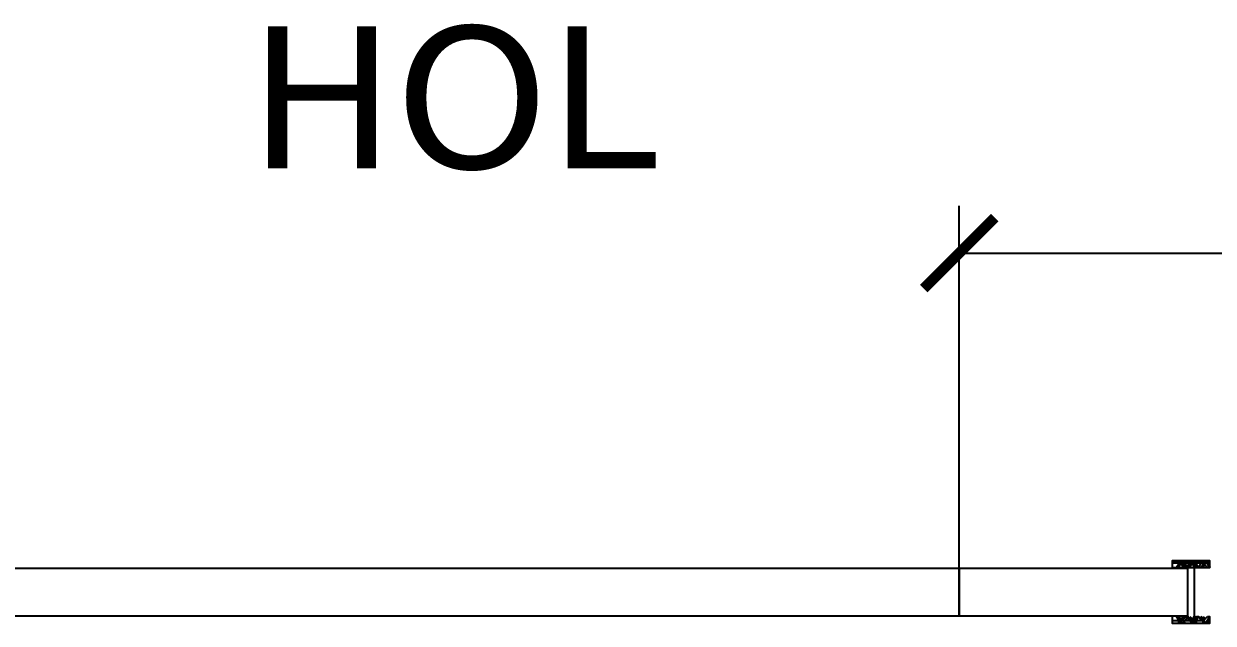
# Model space of a CAD drawing. Header units: centimetres. Extents: x -135 to 4159, y -1445 to 1077.
# Drawn here: x 2288.3 to 2439.2, y 314.8 to 390.8 of the extents above; entities that cross this region are included whole.
import ezdxf
from ezdxf.enums import TextEntityAlignment as Align

# ---------------------------------------------------------------- set-up
doc = ezdxf.new("R2010")
doc.units = ezdxf.units.CM
for name, color, linetype in [('IC_KAPILAR', 7, 'Continuous'), ('MONTAJ_OZEL_OLCU', 6, 'Continuous'), ('MONTAJ_OZEL_PANO', 6, 'Continuous'), ('MONTAJ_STANDART', 7, 'Continuous'), ('MONTAJ_YAZI', 4, 'Continuous')]:
    doc.layers.add(name, color=color, linetype=linetype)
doc.styles.add('PORTMAN', font='DejaVuSans.ttf')
doc.dimstyles.new('PORTMAN', dxfattribs={"dimtxt": 14, "dimasz": 9, "dimexe": 6, "dimexo": 5, "dimgap": 4, "dimtad": 1, "dimtxsty": 'PORTMAN', "dimblk": 'ARCHTICK', "dimcen": 2.5, "dimazin": 3, "dimtfac": 0.5, "dimtmove": 2, "dimatfit": 3})

# ---------------------------------------------------------------- blocks, each defined once
blk = doc.blocks.new('BOM_I01_1255p0_IC_DOLU')
blk.add_lwpolyline([(0, 0), (6, 0), (6, 125.5), (0, 125.5)], close=True)
blk = doc.blocks.new('MNT_BOM_I01_1255p0_IC_DOLU')
blk.add_blockref('BOM_I01_1255p0_IC_DOLU', (0, 0))
blk = doc.blocks.new('kaynak-ic-kapi')
at = {"color": 133, "linetype": 'Continuous', "lineweight": 25, "true_color": 0x6ec1dd}
for p, q in [((54247.47, 7919.88), (54248.32, 7919.88)), ((54248.6, 7919.88), (54248.04, 7919.03)), ((54248.32, 7919.88), (54248.32, 7919.59)), ((54249.16, 7919.03), (54248.6, 7919.88)), ((54248.6, 7919.88), (54248.6, 7919.59)), ((54248.6, 7919.88), (54248.88, 7919.88)), ((54249.16, 7919.88), (54248.88, 7919.59)), ((54248.88, 7919.88), (54249.45, 7919.03)), ((54249.16, 7919.88), (54249.16, 7919.88)), ((54250.01, 7919.88), (54249.45, 7919.03)), ((54250.01, 7919.88), (54249.73, 7919.59)), ((54250.57, 7919.03), (54250.01, 7919.88)), ((54250.01, 7919.88), (54250.01, 7919.88)), ((54250.01, 7919.88), (54250.01, 7919.59)), ((54250.01, 7919.88), (54250.29, 7919.88)), ((54250.29, 7919.88), (54250.86, 7919.03)), ((54250.57, 7919.88), (54250.57, 7919.88)), ((54250.57, 7919.88), (54250.57, 7919.59)), ((54251.7, 7919.88), (54251.14, 7919.03)), ((54251.42, 7919.88), (54251.42, 7919.88)), ((54251.42, 7919.88), (54251.42, 7919.59)), ((54251.7, 7919.88), (54251.42, 7919.59)), ((54252.27, 7919.03), (54251.7, 7919.88)), ((54251.7, 7919.88), (54252.27, 7919.88)), ((54251.7, 7919.88), (54251.98, 7919.88)), ((54251.98, 7919.88), (54251.98, 7919.88)), ((54251.98, 7919.88), (54251.98, 7919.59)), ((54251.98, 7919.88), (54252.27, 7919.03)), ((54248.32, 7919.59), (54247.47, 7919.59)), ((54248.32, 7919.31), (54248.04, 7919.59)), ((54248.32, 7919.31), (54248.6, 7919.31)), ((54248.32, 7919.03), (54248.6, 7919.31)), ((54248.6, 7919.59), (54248.88, 7919.03)), ((54249.73, 7919.59), (54248.88, 7919.59)), ((54249.16, 7919.03), (54248.88, 7919.03)), ((54249.16, 7919.03), (54249.73, 7919.59)), ((54249.16, 7919.03), (54249.45, 7919.03)), ((54249.73, 7919.31), (54249.73, 7919.59)), ((54249.73, 7919.31), (54250.01, 7919.31)), ((54249.73, 7919.03), (54250.01, 7919.31)), ((54250.01, 7919.59), (54250.29, 7919.03)), ((54250.29, 7912.83), (54250.29, 7919.03)), ((54251.42, 7919.59), (54250.57, 7919.59)), ((54250.57, 7919.03), (54250.57, 7919.03)), ((54250.57, 7919.03), (54250.86, 7919.03)), ((54250.86, 7919.03), (54251.14, 7919.59)), ((54251.42, 7919.31), (54251.14, 7919.59)), ((54251.42, 7919.59), (54251.98, 7919.03)), ((54251.42, 7919.31), (54251.7, 7919.31)), ((54251.42, 7919.03), (54251.7, 7919.31)), ((54252.27, 7919.59), (54251.98, 7919.59)), ((54251.98, 7919.03), (54251.98, 7919.03)), ((54251.98, 7919.03), (54252.27, 7919.03)), ((54252.27, 7919.03), (54252.27, 7919.03)), ((54248.32, 7912.26), (54247.47, 7912.26)), ((54248.6, 7911.98), (54248.04, 7912.83)), ((54248.32, 7912.26), (54248.04, 7912.26)), ((54248.32, 7912.83), (54248.6, 7912.26)), ((54248.32, 7912.26), (54248.32, 7911.98)), ((54248.32, 7912.26), (54248.6, 7912.26)), ((54249.16, 7912.83), (54248.6, 7911.98)), ((54248.6, 7912.26), (54248.88, 7912.83)), ((54249.16, 7912.83), (54248.88, 7912.83)), ((54248.88, 7911.98), (54249.45, 7912.83)), ((54249.16, 7911.98), (54248.88, 7912.26)), ((54249.73, 7912.26), (54248.88, 7912.26)), ((54249.16, 7912.83), (54249.45, 7912.83)), ((54249.16, 7912.83), (54249.73, 7912.26)), ((54250.01, 7911.98), (54249.45, 7912.83)), ((54249.73, 7912.83), (54250.01, 7912.26)), ((54250.01, 7911.98), (54249.73, 7912.26)), ((54249.73, 7912.26), (54249.73, 7912.26)), ((54249.73, 7912.26), (54250.01, 7912.26)), ((54250.57, 7912.83), (54250.01, 7911.98)), ((54250.01, 7912.26), (54250.29, 7912.83)), ((54250.01, 7911.98), (54250.01, 7912.26)), ((54250.29, 7911.98), (54250.86, 7912.83)), ((54250.57, 7912.83), (54250.57, 7912.83)), ((54250.57, 7912.83), (54250.86, 7912.83)), ((54250.57, 7911.98), (54250.57, 7912.26)), ((54251.42, 7912.26), (54250.57, 7912.26)), ((54250.86, 7912.83), (54251.14, 7912.26)), ((54251.7, 7911.98), (54251.14, 7912.83)), ((54251.42, 7912.26), (54251.14, 7912.26)), ((54251.42, 7912.26), (54251.98, 7912.83)), ((54251.42, 7912.83), (54251.7, 7912.26)), ((54251.42, 7911.98), (54251.42, 7912.26)), ((54251.7, 7911.98), (54251.42, 7912.26)), ((54251.42, 7912.26), (54251.7, 7912.26)), ((54252.27, 7912.83), (54251.7, 7911.98)), ((54251.98, 7912.83), (54251.98, 7912.83)), ((54251.98, 7912.83), (54252.27, 7912.83)), ((54251.98, 7911.98), (54252.27, 7912.83)), ((54251.98, 7911.98), (54251.98, 7912.26)), ((54252.27, 7912.26), (54251.98, 7912.26)), ((54252.27, 7912.83), (54252.27, 7912.83)), ((54247.47, 7911.98), (54248.32, 7911.98)), ((54249.16, 7911.98), (54249.16, 7911.98)), ((54250.01, 7911.98), (54250.01, 7911.98)), ((54250.01, 7911.98), (54250.29, 7911.98)), ((54250.57, 7911.98), (54250.57, 7911.98)), ((54251.42, 7911.98), (54251.42, 7911.98)), ((54251.7, 7911.98), (54252.27, 7911.98)), ((54251.7, 7911.98), (54251.98, 7911.98)), ((54251.98, 7911.98), (54251.98, 7911.98))]:
    blk.add_line(p, q, dxfattribs=at)
for points in [[(54247.47, 7919.03), (54247.47, 7919.88), (54252.27, 7919.88), (54252.27, 7919.03)], [(54248.6, 7919.88), (54250.01, 7919.88), (54251.42, 7919.88)], [(54248.6, 7912.26), (54248.6, 7911.98), (54248.88, 7911.98)], [(54248.6, 7911.98), (54250.01, 7911.98), (54251.42, 7911.98)]]:
    blk.add_lwpolyline(points, dxfattribs=at)
blk.add_lwpolyline([(54247.47, 7912.83), (54252.27, 7912.83), (54252.27, 7911.98), (54247.47, 7911.98)], close=True, dxfattribs=at)
blk = doc.blocks.new('BOM_K01_IC_KAPI_ACIKLIK820')
at = {"layer": 'IC_KAPILAR'}
blk.add_blockref('kaynak-ic-kapi', (0, 0), dxfattribs=at)
blk = doc.blocks.new('BOM_I04_1225p0_IC_K01_SAG_UST_KAYP87p5')
blk.add_lwpolyline([(0, 0), (6, 0), (6, 29), (0, 29)], close=True)
at = {"layer": 'IC_KAPILAR', "xscale": -1, "rotation": 270}
blk.add_blockref('BOM_K01_IC_KAPI_ACIKLIK820', (-7912.93, -54220.469), dxfattribs=at)
blk = doc.blocks.new('MNT_BOM_I04_1225p0_IC_K01_SAG_UST_KAYP87p5')
blk.add_blockref('BOM_I04_1225p0_IC_K01_SAG_UST_KAYP87p5', (0, 0))
blk = doc.blocks.new('_ARCHTICK')
at = {"color": 0, "linetype": 'BYBLOCK', "const_width": 0.15}
blk.add_lwpolyline([(-0.5, -0.5), (0.5, 0.5)], dxfattribs=at)

msp = doc.modelspace()

# ---------------------------------------------------------------- block references
at = {"layer": 'MONTAJ_OZEL_PANO', "rotation": 270}
msp.add_blockref('MNT_BOM_I04_1225p0_IC_K01_SAG_UST_KAYP87p5', (2407, 321.75), dxfattribs=at)
at = {"layer": 'MONTAJ_STANDART', "rotation": 270}
msp.add_blockref('MNT_BOM_I01_1255p0_IC_DOLU', (2281.5, 321.75), dxfattribs=at)

# ---------------------------------------------------------------- texts
at = {"layer": 'MONTAJ_YAZI', "style": 'PORTMAN'}
msp.add_text('HOL', height=18, dxfattribs=at).set_placement((2342.75, 381.5), align=Align.MIDDLE_CENTER)

# ---------------------------------------------------------------- dimensions: what is measured, and where the dimension line sits
at = {"layer": 'MONTAJ_OZEL_OLCU'}
msp.add_linear_dim(base=(2407, 361.75), p1=(2407, 315.75), p2=(2529.5, 315.75), dimstyle='PORTMAN', override={"dimtxt": 14, "dimasz": 9, "dimexe": 6, "dimexo": 5, "dimdec": 2, "dimzin": 8, "dimdsep": 44}, dxfattribs=at).render()

doc.saveas('drawing.dxf')
